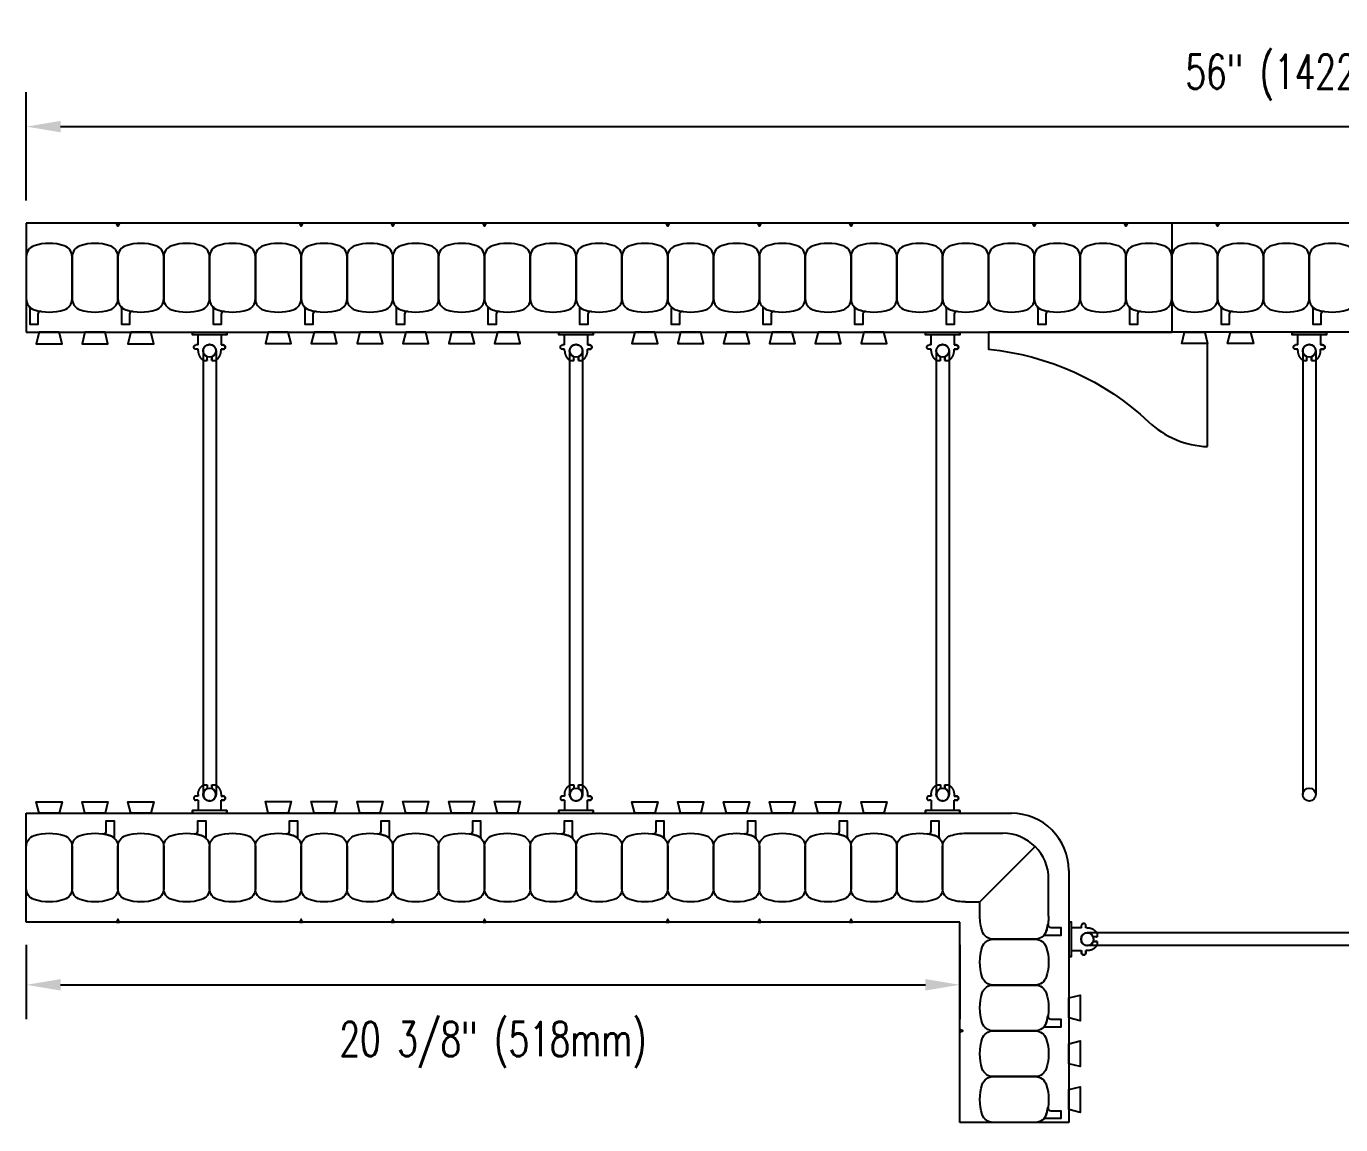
# Model space of a CAD drawing. Header units: inches. Extents: x 342.7 to 398.7, y 131.4 to 196.
# Drawn here: x 342.66 to 371.35, y 171.99 to 195.96 of the extents above; entities that cross this region are included whole.
import ezdxf

# ---------------------------------------------------------------- set-up
doc = ezdxf.new("R2010")
doc.units = ezdxf.units.IN
doc.header["$MEASUREMENT"] = 0
for name, color, linetype in [('line25', 2, 'Continuous'), ('LINE50', 5, 'Continuous'), ('LINE9', 9, 'Continuous'), ('TEXT', 4, 'Continuous')]:
    doc.layers.add(name, color=color, linetype=linetype)
doc.styles.add('DIM', font='romans.shx', dxfattribs={"width": 0.7})
doc.dimstyles.new('ext_8', dxfattribs={"dimscale": 8, "dimtxt": 0.09375, "dimasz": 0.09375, "dimexe": 0.09375, "dimexo": 0.0625, "dimgap": 0.0625, "dimtad": 1, "dimdec": 3, "dimzin": 3, "dimdsep": 46, "dimlunit": 4, "dimtxsty": 'DIM', "dimcen": 0.09, "dimdle": 0.09375, "dimclrt": 4, "dimadec": 0, "dimazin": 0, "dimtfac": 1, "dimtdec": 3, "dimtmove": 2, "dimatfit": 3, "dimfxl": 0, "dimfrac": 2, "dimtolj": 1, "dimtzin": 0, "dimarcsym": 0})

# ---------------------------------------------------------------- blocks, each defined once
blk = doc.blocks.new('*D27')
at = {"layer": 'Defpoints', "color": 0}
for p in [(342.658, 176.411), (363.033, 176.411), (363.033, 175.04)]:
    blk.add_point(p, dxfattribs=at)
at = {"layer": 'TEXT', "color": 0, "lineweight": -2}
for p, q in [((342.658, 175.911), (342.658, 174.29)), ((363.033, 175.911), (363.033, 174.29)), ((343.408, 175.04), (362.283, 175.04))]:
    blk.add_line(p, q, dxfattribs=at)
at = {"layer": 'TEXT', "color": 0}
for points in [[(343.408, 175.165), (343.408, 174.915), (342.658, 175.04)], [(362.283, 175.165), (362.283, 174.915), (363.033, 175.04)]]:
    blk.add_solid(points, dxfattribs=at)
at = {"layer": 'TEXT', "color": 4, "insert": (352.846, 173.731), "char_height": 0.75, "attachment_point": 5, "style": 'DIM'}
blk.add_mtext('\\A1;20 3/8" (518mm)', dxfattribs=at)
blk = doc.blocks.new('*D28')
at = {"layer": 'Defpoints', "color": 0}
for p in [(398.658, 193.771), (342.658, 191.661), (398.658, 191.661)]:
    blk.add_point(p, dxfattribs=at)
at = {"layer": 'TEXT', "color": 0, "lineweight": -2}
for p, q in [((342.658, 192.161), (342.658, 194.521)), ((398.658, 192.161), (398.658, 194.521)), ((343.408, 193.771), (397.908, 193.771))]:
    blk.add_line(p, q, dxfattribs=at)
at = {"layer": 'TEXT', "color": 0}
for points in [[(343.408, 193.896), (343.408, 193.646), (342.658, 193.771)], [(397.908, 193.896), (397.908, 193.646), (398.658, 193.771)]]:
    blk.add_solid(points, dxfattribs=at)
at = {"layer": 'TEXT', "color": 4, "insert": (370.658, 194.843), "char_height": 0.75, "attachment_point": 5, "style": 'DIM'}
blk.add_mtext('\\A1;56" (1422mm)', dxfattribs=at)
blk = doc.blocks.new('Connector')
blk.add_point((0.271, 0))
at = {"layer": 'LINE9'}
for p, q in [((0, 0.375), (0, -0.375)), ((0.062, -0.375), (0.062, 0.375)), ((0.281, 0.25), (0.062, 0.25))]:
    blk.add_line(p, q, dxfattribs=at)
for points, weights in [([(0.007, 0.375), (0.004, 0.375), (0, 0.375)], [1, 0.972587069138, 0.950305488115]), ([(0.327, 0.343), (0.308, 0.343), (0.281, 0.317), (0.281, 0.297)], [1, 0.85355339, 0.85355339, 1]), ([(0.328, 0.343), (0.327, 0.343), (0.327, 0.343)], [1, 0.70710678, 1]), ([(0.375, 0.297), (0.375, 0.317), (0.348, 0.343), (0.329, 0.343)], [1, 0.85355339, 0.85355339, 1]), ([(0.406, 0.25), (0.546, 0.25), (0.619, 0.131)], [0.958404415409, 0.794674173519, 0.864651571113]), ([(0.619, 0.052), (0.612, 0.049), (0.604, 0.049)], [0.83615024178, 0.892081430621, 1]), ([(0.619, -0.131), (0.546, -0.25), (0.406, -0.25)], [0.864651574428, 0.794674169686, 0.958404415195]), ([(0.604, -0.049), (0.612, -0.049), (0.619, -0.052)], [1, 0.89208144177, 0.836150253337]), ([(0, -0.375), (0.004, -0.375), (0.007, -0.375)], [0.950305488115, 0.972587069138, 1]), ([(0.281, -0.297), (0.281, -0.317), (0.308, -0.343), (0.327, -0.343)], [1, 0.85355339, 0.85355339, 1]), ([(0.327, -0.343), (0.281, -0.343), (0.281, -0.297)], [1, 0.70710678, 1]), ([(0.329, -0.343), (0.348, -0.343), (0.375, -0.317), (0.375, -0.297)], [1, 0.85355339, 0.85355339, 1]), ([(0.375, -0.297), (0.375, -0.343), (0.329, -0.343)], [1, 0.70710678, 1])]:
    blk.add_rational_spline(points, weights, degree=2, dxfattribs=at)
for points, degree in [([(0, 0.375), (0.002, 0.375), (0.005, 0.375), (0.007, 0.375)], 3), ([(0.007, 0.375), (0.021, 0.375), (0.051, 0.375), (0.062, 0.375), (0.062, 0.375)], 3), ([(0.281, 0.25), (0.281, 0.297)], 1), ([(0.327, 0.343), (0.327, 0.343), (0.328, 0.343), (0.328, 0.343)], 3), ([(0.328, 0.343), (0.329, 0.343), (0.329, 0.343), (0.329, 0.343)], 3), ([(0.375, 0.25), (0.375, 0.297)], 1), ([(0.406, 0.25), (0.375, 0.25)], 1), ([(0.406, 0.25), (0.406, 0.25)], 1), ([(0.406, 0.25), (0.406, 0.25)], 1), ([(0.406, 0.25), (0.406, 0.25)], 1), ([(0.406, 0.25), (0.406, 0.25)], 1), ([(0.406, 0.25), (0.406, 0.25)], 1), ([(0.406, 0.25), (0.406, 0.25)], 1), ([(0.406, 0.25), (0.406, 0.25)], 1), ([(0.406, 0.25), (0.406, 0.25)], 1), ([(0.406, 0.25), (0.406, 0.25)], 1), ([(0.406, 0.25), (0.406, 0.25)], 1), ([(0.406, 0.25), (0.406, 0.25)], 1), ([(0.406, 0.25), (0.406, 0.25)], 1), ([(0.406, 0.25), (0.406, 0.25)], 1), ([(0.406, 0.25), (0.406, 0.25)], 1), ([(0.406, 0.25), (0.406, 0.25)], 1), ([(0.406, 0.25), (0.406, 0.25)], 1), ([(0.406, 0.25), (0.406, 0.25)], 1), ([(0.406, 0.25), (0.406, 0.25)], 1), ([(0.406, 0.25), (0.406, 0.25)], 1), ([(0.406, 0.25), (0.406, 0.25)], 1), ([(0.406, 0.25), (0.406, 0.25)], 1), ([(0.406, 0.25), (0.406, 0.25)], 1), ([(0.406, 0.25), (0.406, 0.25)], 1), ([(0.406, 0.25), (0.406, 0.25)], 1), ([(0.604, 0.049), (0.532, 0.049)], 1), ([(0.532, 0.049), (0.532, 0.049)], 1), ([(0.532, 0.049), (0.532, 0.049)], 1), ([(0.532, 0.049), (0.532, 0.049)], 1), ([(0.532, 0.049), (0.532, 0.049)], 1), ([(0.532, 0.049), (0.532, 0.049)], 1), ([(0.532, 0.049), (0.532, 0.049)], 1), ([(0.532, 0.049), (0.532, 0.049)], 1), ([(0.532, 0.049), (0.532, 0.049)], 1), ([(0.532, 0.049), (0.532, 0.049)], 1), ([(0.532, 0.049), (0.532, 0.049)], 1), ([(0.604, 0.049), (0.609, 0.049), (0.614, 0.05), (0.619, 0.052)], 3), ([(0.604, 0.049), (0.604, 0.049)], 1), ([(0.604, 0.049), (0.604, 0.049)], 1), ([(0.604, 0.049), (0.604, 0.049)], 1), ([(0.604, 0.049), (0.604, 0.049)], 1), ([(0.619, 0.131), (0.619, 0.052)], 1), ([(0.619, 0.131), (0.619, 0.131)], 1), ([(0.619, 0.131), (0.619, 0.131)], 1), ([(0.619, 0.131), (0.619, 0.131)], 1), ([(0.619, 0.131), (0.619, 0.131)], 1), ([(0.062, -0.25), (0.281, -0.25)], 1), ([(0.281, -0.297), (0.281, -0.25)], 1), ([(0.281, -0.25), (0.281, -0.297)], 1), ([(0.375, -0.25), (0.375, -0.297)], 1), ([(0.375, -0.297), (0.375, -0.25)], 1), ([(0.406, -0.25), (0.375, -0.25)], 1), ([(0.406, -0.25), (0.406, -0.25)], 1), ([(0.406, -0.25), (0.406, -0.25)], 1), ([(0.406, -0.25), (0.406, -0.25)], 1), ([(0.406, -0.25), (0.406, -0.25)], 1), ([(0.406, -0.25), (0.406, -0.25)], 1), ([(0.406, -0.25), (0.406, -0.25)], 1), ([(0.406, -0.25), (0.406, -0.25)], 1), ([(0.406, -0.25), (0.406, -0.25)], 1), ([(0.406, -0.25), (0.406, -0.25)], 1), ([(0.406, -0.25), (0.406, -0.25)], 1), ([(0.406, -0.25), (0.406, -0.25)], 1), ([(0.532, -0.049), (0.604, -0.049)], 1), ([(0.604, -0.049), (0.58, -0.049), (0.556, -0.049), (0.532, -0.049)], 3), ([(0.532, -0.049), (0.532, -0.049)], 1), ([(0.532, -0.049), (0.532, -0.049)], 1), ([(0.532, -0.049), (0.532, -0.049)], 1), ([(0.532, -0.049), (0.532, -0.049)], 1), ([(0.619, -0.052), (0.614, -0.05), (0.609, -0.049), (0.604, -0.049)], 3), ([(0.604, -0.049), (0.604, -0.049)], 1), ([(0.604, -0.049), (0.604, -0.049)], 1), ([(0.604, -0.049), (0.604, -0.049)], 1), ([(0.604, -0.049), (0.604, -0.049)], 1), ([(0.604, -0.049), (0.604, -0.049)], 1), ([(0.604, -0.049), (0.604, -0.049)], 1), ([(0.604, -0.049), (0.604, -0.049)], 1), ([(0.604, -0.049), (0.604, -0.049)], 1), ([(0.619, -0.052), (0.619, -0.131)], 1), ([(0.619, -0.131), (0.619, -0.131)], 1), ([(0.619, -0.131), (0.619, -0.131)], 1), ([(0.619, -0.131), (0.619, -0.131)], 1), ([(0.619, -0.131), (0.619, -0.131)], 1), ([(0.007, -0.375), (0.005, -0.375), (0.002, -0.375), (0, -0.375)], 3), ([(0.062, -0.375), (0.062, -0.375), (0.051, -0.375), (0.021, -0.375), (0.007, -0.375)], 3), ([(0.328, -0.343), (0.328, -0.343), (0.327, -0.343), (0.327, -0.343)], 3), ([(0.329, -0.343), (0.329, -0.343), (0.329, -0.343), (0.328, -0.343)], 3)]:
    blk.add_open_spline(points, degree=degree, dxfattribs=at)
for points, weights, knots in [([(0.062, 0.375), (0.062, 0.375), (0.046, 0.375), (0.03, 0.375), (0.007, 0.375)], [0.868718858569, 0.861102746415, 1, 0.861102734288, 0.868718859898], [0, 0, 0, 0.5, 0.5, 1, 1, 1]), ([(0.532, 0.049), (0.472, 0.203), (0.333, 0.113), (0.157, 0), (0.333, -0.113), (0.472, -0.203), (0.532, -0.049)], [0.899508922286, 0.599718215298, 1, 0.54226024, 1, 0.599718224335, 0.899508908749], [0, 0, 0, 0.318112, 0.318112, 0.681888, 0.681888, 1, 1, 1]), ([(0.007, -0.375), (0.03, -0.375), (0.046, -0.375), (0.062, -0.375), (0.062, -0.375)], [0.868718859319, 0.861102739573, 1, 0.861102742958, 0.868718858948], [0, 0, 0, 0.5, 0.5, 1, 1, 1])]:
    blk.add_rational_spline(points, weights, degree=2, knots=knots, dxfattribs=at)
blk = doc.blocks.new('WEB_CENTRE_TOP_10')
for p, q in [((-0.141, 9.688), (-0.141, 0)), ((0.141, 9.688), (0.141, 0))]:
    blk.add_line(p, q)
for centre in [(0, 9.688), (0, 0)]:
    blk.add_circle(centre, 0.141)

msp = doc.modelspace()

# ---------------------------------------------------------------- linework, layer by layer
at = {"layer": 'line25'}
for p, q in [((342.6581, 189.2858), (367.6581, 189.2858)), ((372.8769, 189.2858), (368.4392, 189.2858)), ((368.4392, 186.7874), (368.4392, 189.0358)), ((342.6581, 178.7858), (364.1581, 178.7858)), ((365.4081, 177.5358), (365.4081, 172.0358))]:
    msp.add_line(p, q, dxfattribs=at)
for points in [[(342.9392, 189.2833), (342.8769, 189.0333), (343.4392, 189.0333), (343.3769, 189.2833)], [(343.9392, 189.2833), (343.8769, 189.0333), (344.4392, 189.0333), (344.3769, 189.2833)], [(344.9392, 189.2833), (344.8769, 189.0333), (345.4392, 189.0333), (345.3769, 189.2833)], [(347.9392, 189.2858), (347.8769, 189.0358), (348.4392, 189.0358), (348.3769, 189.2858)], [(348.9392, 189.2858), (348.8769, 189.0358), (349.4392, 189.0358), (349.3769, 189.2858)], [(349.9392, 189.2858), (349.8769, 189.0358), (350.4392, 189.0358), (350.3769, 189.2858)], [(350.9392, 189.2858), (350.8769, 189.0358), (351.4392, 189.0358), (351.3769, 189.2858)], [(351.9392, 189.2858), (351.8769, 189.0358), (352.4392, 189.0358), (352.3769, 189.2858)], [(352.9392, 189.2858), (352.8769, 189.0358), (353.4392, 189.0358), (353.3769, 189.2858)], [(355.9392, 189.2858), (355.8769, 189.0358), (356.4392, 189.0358), (356.3769, 189.2858)], [(356.9392, 189.2858), (356.8769, 189.0358), (357.4392, 189.0358), (357.3769, 189.2858)], [(357.9392, 189.2858), (357.8769, 189.0358), (358.4392, 189.0358), (358.3769, 189.2858)], [(358.9392, 189.2858), (358.8769, 189.0358), (359.4392, 189.0358), (359.3769, 189.2858)], [(359.9392, 189.2858), (359.8769, 189.0358), (360.4392, 189.0358), (360.3769, 189.2858)], [(360.9392, 189.2858), (360.8769, 189.0358), (361.4392, 189.0358), (361.3769, 189.2858)], [(368.3769, 189.2858), (368.4392, 189.0358), (367.8769, 189.0358), (367.9392, 189.2858)], [(369.3769, 189.2858), (369.4392, 189.0358), (368.8769, 189.0358), (368.9392, 189.2858)], [(342.9392, 178.7858), (342.8769, 179.0358), (343.4392, 179.0358), (343.3769, 178.7858)], [(343.9392, 178.7858), (343.8769, 179.0358), (344.4392, 179.0358), (344.3769, 178.7858)], [(344.9392, 178.7858), (344.8769, 179.0358), (345.4392, 179.0358), (345.3769, 178.7858)], [(347.9392, 178.7884), (347.8769, 179.0384), (348.4392, 179.0384), (348.3769, 178.7884)], [(348.9392, 178.7884), (348.8769, 179.0384), (349.4392, 179.0384), (349.3769, 178.7884)], [(349.9392, 178.7884), (349.8769, 179.0384), (350.4392, 179.0384), (350.3769, 178.7884)], [(350.9392, 178.7884), (350.8769, 179.0384), (351.4392, 179.0384), (351.3769, 178.7884)], [(351.9392, 178.7884), (351.8769, 179.0384), (352.4392, 179.0384), (352.3769, 178.7884)], [(352.9392, 178.7884), (352.8769, 179.0384), (353.4392, 179.0384), (353.3769, 178.7884)], [(355.9392, 178.7858), (355.8769, 179.0358), (356.4392, 179.0358), (356.3769, 178.7858)], [(356.9392, 178.7858), (356.8769, 179.0358), (357.4392, 179.0358), (357.3769, 178.7858)], [(357.9392, 178.7858), (357.8769, 179.0358), (358.4392, 179.0358), (358.3769, 178.7858)], [(358.9392, 178.7858), (358.8769, 179.0358), (359.4392, 179.0358), (359.3769, 178.7858)], [(359.9392, 178.7858), (359.8769, 179.0358), (360.4392, 179.0358), (360.3769, 178.7858)], [(360.9392, 178.7858), (360.8769, 179.0358), (361.4392, 179.0358), (361.3769, 178.7858)], [(365.4081, 174.7547), (365.6581, 174.817), (365.6581, 174.2547), (365.4081, 174.317)], [(365.4081, 173.7547), (365.6581, 173.817), (365.6581, 173.2547), (365.4081, 173.317)], [(365.4081, 172.7547), (365.6581, 172.817), (365.6581, 172.2547), (365.4081, 172.317)]]:
    msp.add_lwpolyline(points, close=True, dxfattribs=at)
msp.add_lwpolyline([(368.4392, 189.2858), (363.6581, 189.2858), (363.6581, 188.9108, -0.1663746), (367.1489, 187.3294, 0.1806528), (368.4392, 186.7874, 0.1806528)], format="xyb", dxfattribs=at)
msp.add_arc((364.1581, 177.5358), 1.25, 0, 90, dxfattribs=at)
at = {"layer": 'LINE50'}
for p, q in [((342.6581, 191.6608), (342.6581, 189.2858)), ((367.6581, 191.6608), (342.6581, 191.6608)), ((373.6581, 191.6608), (367.6581, 191.6608)), ((342.6581, 176.4108), (342.6581, 178.7858)), ((363.0331, 176.4108), (342.6581, 176.4108)), ((363.0331, 172.0358), (363.0331, 176.4108)), ((365.4081, 172.0358), (363.0331, 172.0358))]:
    msp.add_line(p, q, dxfattribs=at)
at = {"layer": 'LINE9'}
for p, q in [((367.6581, 191.6608), (367.6581, 189.2858)), ((363.1581, 178.3483), (363.9706, 178.3483)), ((363.4706, 176.8483), (364.6777, 178.0554)), ((364.9706, 176.5358), (364.9706, 177.3483)), ((363.1581, 176.8483), (363.4706, 176.8483)), ((363.4706, 176.5358), (363.4706, 176.8483))]:
    msp.add_line(p, q, dxfattribs=at)
for points in [[(344.6893, 191.6608), (344.6581, 191.5963), (344.6268, 191.6608)], [(348.6893, 191.6608), (348.6581, 191.5963), (348.6268, 191.6608)], [(348.6893, 191.6608), (348.6581, 191.5963), (348.6268, 191.6608)], [(350.6893, 191.6608), (350.6581, 191.5963), (350.6268, 191.6608)], [(352.6893, 191.6608), (352.6581, 191.5963), (352.6268, 191.6608)], [(356.6893, 191.6608), (356.6581, 191.5963), (356.6268, 191.6608)], [(356.6893, 191.6608), (356.6581, 191.5963), (356.6268, 191.6608)], [(358.6893, 191.6608), (358.6581, 191.5963), (358.6268, 191.6608)], [(360.6893, 191.6608), (360.6581, 191.5963), (360.6268, 191.6608)], [(364.6893, 191.6608), (364.6581, 191.5963), (364.6268, 191.6608)], [(366.6893, 191.6608), (366.6581, 191.5963), (366.6268, 191.6608)], [(368.6893, 191.6608), (368.6581, 191.5963), (368.6268, 191.6608)], [(344.6893, 176.4108), (344.6581, 176.4753), (344.6268, 176.4108)], [(348.6893, 176.4108), (348.6581, 176.4753), (348.6268, 176.4108)], [(348.6893, 176.4108), (348.6581, 176.4753), (348.6268, 176.4108)], [(350.6893, 176.4108), (350.6581, 176.4753), (350.6268, 176.4108)], [(352.6893, 176.4108), (352.6581, 176.4753), (352.6268, 176.4108)], [(356.6893, 176.4108), (356.6581, 176.4753), (356.6268, 176.4108)], [(356.6893, 176.4108), (356.6581, 176.4753), (356.6268, 176.4108)], [(358.6893, 176.4108), (358.6581, 176.4753), (358.6268, 176.4108)], [(360.6893, 176.4108), (360.6581, 176.4753), (360.6268, 176.4108)], [(363.0331, 174.0046), (363.0975, 174.0358), (363.0331, 174.0671)]]:
    msp.add_lwpolyline(points, close=True, dxfattribs=at)
for points in [[(342.8311, 189.7749, 0.1576708), (343.485, 189.7749, 0.3253046), (343.6581, 190.0127), (343.6581, 190.9339, 0.3253046), (343.485, 191.1718, 0.1576708), (342.8311, 191.1718, 0.3253046), (342.6581, 190.9339), (342.6581, 190.0127, 0.3253046)], [(343.8311, 189.7749, 0.1576708), (344.485, 189.7749, 0.3253046), (344.6581, 190.0127), (344.6581, 190.9339, 0.3253046), (344.485, 191.1718, 0.1576708), (343.8311, 191.1718, 0.3253046), (343.6581, 190.9339), (343.6581, 190.0127, 0.3253046)], [(344.8311, 189.7749, 0.1576708), (345.485, 189.7749, 0.3253046), (345.6581, 190.0127), (345.6581, 190.9339, 0.3253046), (345.485, 191.1718, 0.1576708), (344.8311, 191.1718, 0.3253046), (344.6581, 190.9339), (344.6581, 190.0127, 0.3253046)], [(345.8311, 189.7749, 0.1576708), (346.485, 189.7749, 0.3253046), (346.6581, 190.0127), (346.6581, 190.9339, 0.3253046), (346.485, 191.1718, 0.1576708), (345.8311, 191.1718, 0.3253046), (345.6581, 190.9339), (345.6581, 190.0127, 0.3253046)], [(346.8311, 189.7749, 0.1576708), (347.485, 189.7749, 0.3253046), (347.6581, 190.0127), (347.6581, 190.9339, 0.3253046), (347.485, 191.1718, 0.1576708), (346.8311, 191.1718, 0.3253046), (346.6581, 190.9339), (346.6581, 190.0127, 0.3253046)], [(347.8311, 189.7749, 0.1576708), (348.485, 189.7749, 0.3253046), (348.6581, 190.0127), (348.6581, 190.9339, 0.3253046), (348.485, 191.1718, 0.1576708), (347.8311, 191.1718, 0.3253046), (347.6581, 190.9339), (347.6581, 190.0127, 0.3253046)], [(348.8311, 189.7749, 0.1576708), (349.485, 189.7749, 0.3253046), (349.6581, 190.0127), (349.6581, 190.9339, 0.3253046), (349.485, 191.1718, 0.1576708), (348.8311, 191.1718, 0.3253046), (348.6581, 190.9339), (348.6581, 190.0127, 0.3253046)], [(349.8311, 189.7749, 0.1576708), (350.485, 189.7749, 0.3253046), (350.6581, 190.0127), (350.6581, 190.9339, 0.3253046), (350.485, 191.1718, 0.1576708), (349.8311, 191.1718, 0.3253046), (349.6581, 190.9339), (349.6581, 190.0127, 0.3253046)], [(350.8311, 189.7749, 0.1576708), (351.485, 189.7749, 0.3253046), (351.6581, 190.0127), (351.6581, 190.9339, 0.3253046), (351.485, 191.1718, 0.1576708), (350.8311, 191.1718, 0.3253046), (350.6581, 190.9339), (350.6581, 190.0127, 0.3253046)], [(351.8311, 189.7749, 0.1576708), (352.485, 189.7749, 0.3253046), (352.6581, 190.0127), (352.6581, 190.9339, 0.3253046), (352.485, 191.1718, 0.1576708), (351.8311, 191.1718, 0.3253046), (351.6581, 190.9339), (351.6581, 190.0127, 0.3253046)], [(352.8311, 189.7749, 0.1576708), (353.485, 189.7749, 0.3253046), (353.6581, 190.0127), (353.6581, 190.9339, 0.3253046), (353.485, 191.1718, 0.1576708), (352.8311, 191.1718, 0.3253046), (352.6581, 190.9339), (352.6581, 190.0127, 0.3253046)], [(353.8311, 189.7749, 0.1576708), (354.485, 189.7749, 0.3253046), (354.6581, 190.0127), (354.6581, 190.9339, 0.3253046), (354.485, 191.1718, 0.1576708), (353.8311, 191.1718, 0.3253046), (353.6581, 190.9339), (353.6581, 190.0127, 0.3253046)], [(354.8311, 189.7749, 0.1576708), (355.485, 189.7749, 0.3253046), (355.6581, 190.0127), (355.6581, 190.9339, 0.3253046), (355.485, 191.1718, 0.1576708), (354.8311, 191.1718, 0.3253046), (354.6581, 190.9339), (354.6581, 190.0127, 0.3253046)], [(355.8311, 189.7749, 0.1576708), (356.485, 189.7749, 0.3253046), (356.6581, 190.0127), (356.6581, 190.9339, 0.3253046), (356.485, 191.1718, 0.1576708), (355.8311, 191.1718, 0.3253046), (355.6581, 190.9339), (355.6581, 190.0127, 0.3253046)], [(356.8311, 189.7749, 0.1576708), (357.485, 189.7749, 0.3253046), (357.6581, 190.0127), (357.6581, 190.9339, 0.3253046), (357.485, 191.1718, 0.1576708), (356.8311, 191.1718, 0.3253046), (356.6581, 190.9339), (356.6581, 190.0127, 0.3253046)], [(357.8311, 189.7749, 0.1576708), (358.485, 189.7749, 0.3253046), (358.6581, 190.0127), (358.6581, 190.9339, 0.3253046), (358.485, 191.1718, 0.1576708), (357.8311, 191.1718, 0.3253046), (357.6581, 190.9339), (357.6581, 190.0127, 0.3253046)], [(358.8311, 189.7749, 0.1576708), (359.485, 189.7749, 0.3253046), (359.6581, 190.0127), (359.6581, 190.9339, 0.3253046), (359.485, 191.1718, 0.1576708), (358.8311, 191.1718, 0.3253046), (358.6581, 190.9339), (358.6581, 190.0127, 0.3253046)], [(359.8311, 189.7749, 0.1576708), (360.485, 189.7749, 0.3253046), (360.6581, 190.0127), (360.6581, 190.9339, 0.3253046), (360.485, 191.1718, 0.1576708), (359.8311, 191.1718, 0.3253046), (359.6581, 190.9339), (359.6581, 190.0127, 0.3253046)], [(360.8311, 189.7749, 0.1576708), (361.485, 189.7749, 0.3253046), (361.6581, 190.0127), (361.6581, 190.9339, 0.3253046), (361.485, 191.1718, 0.1576708), (360.8311, 191.1718, 0.3253046), (360.6581, 190.9339), (360.6581, 190.0127, 0.3253046)], [(361.8311, 189.7749, 0.1576708), (362.485, 189.7749, 0.3253046), (362.6581, 190.0127), (362.6581, 190.9339, 0.3253046), (362.485, 191.1718, 0.1576708), (361.8311, 191.1718, 0.3253046), (361.6581, 190.9339), (361.6581, 190.0127, 0.3253046)], [(362.8311, 189.7749, 0.1576708), (363.485, 189.7749, 0.3253046), (363.6581, 190.0127), (363.6581, 190.9339, 0.3253046), (363.485, 191.1718, 0.1576708), (362.8311, 191.1718, 0.3253046), (362.6581, 190.9339), (362.6581, 190.0127, 0.3253046)], [(363.8311, 189.7749, 0.1576708), (364.485, 189.7749, 0.3253046), (364.6581, 190.0127), (364.6581, 190.9339, 0.3253046), (364.485, 191.1718, 0.1576708), (363.8311, 191.1718, 0.3253046), (363.6581, 190.9339), (363.6581, 190.0127, 0.3253046)], [(364.8311, 189.7749, 0.1576708), (365.485, 189.7749, 0.3253046), (365.6581, 190.0127), (365.6581, 190.9339, 0.3253046), (365.485, 191.1718, 0.1576708), (364.8311, 191.1718, 0.3253046), (364.6581, 190.9339), (364.6581, 190.0127, 0.3253046)], [(365.8311, 189.7749, 0.1576708), (366.485, 189.7749, 0.3253046), (366.6581, 190.0127), (366.6581, 190.9339, 0.3253046), (366.485, 191.1718, 0.1576708), (365.8311, 191.1718, 0.3253046), (365.6581, 190.9339), (365.6581, 190.0127, 0.3253046)], [(366.8311, 189.7749, 0.1576708), (367.485, 189.7749, 0.3253046), (367.6581, 190.0127), (367.6581, 190.9339, 0.3253046), (367.485, 191.1718, 0.1576708), (366.8311, 191.1718, 0.3253046), (366.6581, 190.9339), (366.6581, 190.0127, 0.3253046)], [(367.8311, 189.7749, 0.1576708), (368.485, 189.7749, 0.3253046), (368.6581, 190.0127), (368.6581, 190.9339, 0.3253046), (368.485, 191.1718, 0.1576708), (367.8311, 191.1718, 0.3253046), (367.6581, 190.9339), (367.6581, 190.0127, 0.3253046)], [(368.8311, 189.7749, 0.1576708), (369.485, 189.7749, 0.3253046), (369.6581, 190.0127), (369.6581, 190.9339, 0.3253046), (369.485, 191.1718, 0.1576708), (368.8311, 191.1718, 0.3253046), (368.6581, 190.9339), (368.6581, 190.0127, 0.3253046)], [(369.8311, 189.7749, 0.1576708), (370.485, 189.7749, 0.3253046), (370.6581, 190.0127), (370.6581, 190.9339, 0.3253046), (370.485, 191.1718, 0.1576708), (369.8311, 191.1718, 0.3253046), (369.6581, 190.9339), (369.6581, 190.0127, 0.3253046)], [(370.8311, 189.7749, 0.1576708), (371.485, 189.7749, 0.3253046), (371.6581, 190.0127), (371.6581, 190.9339, 0.3253046), (371.485, 191.1718, 0.1576708), (370.8311, 191.1718, 0.3253046), (370.6581, 190.9339), (370.6581, 190.0127, 0.3253046)], [(342.8311, 189.7749, 0.0372667), (342.9848, 189.7375, 0.4630356), (342.9121, 189.6759), (342.9121, 189.4543), (342.7413, 189.4543), (342.7413, 189.8004, 0.1890024), (342.7247, 189.8428, 0.1284074)], [(344.8311, 189.7749, 0.0372667), (344.9848, 189.7375, 0.4630356), (344.9121, 189.6759), (344.9121, 189.4543), (344.7413, 189.4543), (344.7413, 189.8004, 0.1890024), (344.7247, 189.8428, 0.1284074)], [(346.8311, 189.7749, 0.0372667), (346.9848, 189.7375, 0.4630356), (346.9121, 189.6759), (346.9121, 189.4543), (346.7413, 189.4543), (346.7413, 189.8004, 0.1890024), (346.7247, 189.8428, 0.1284074)], [(348.8311, 189.7749, 0.0372667), (348.9848, 189.7375, 0.4630356), (348.9121, 189.6759), (348.9121, 189.4543), (348.7413, 189.4543), (348.7413, 189.8004, 0.1890024), (348.7247, 189.8428, 0.1284074)], [(350.8311, 189.7749, 0.0372667), (350.9848, 189.7375, 0.4630356), (350.9121, 189.6759), (350.9121, 189.4543), (350.7413, 189.4543), (350.7413, 189.8004, 0.1890024), (350.7247, 189.8428, 0.1284074)], [(352.8311, 189.7749, 0.0372667), (352.9848, 189.7375, 0.4630356), (352.9121, 189.6759), (352.9121, 189.4543), (352.7413, 189.4543), (352.7413, 189.8004, 0.1890024), (352.7247, 189.8428, 0.1284074)], [(354.8311, 189.7749, 0.0372667), (354.9848, 189.7375, 0.4630356), (354.9121, 189.6759), (354.9121, 189.4543), (354.7413, 189.4543), (354.7413, 189.8004, 0.1890024), (354.7247, 189.8428, 0.1284074)], [(356.8311, 189.7749, 0.0372667), (356.9848, 189.7375, 0.4630356), (356.9121, 189.6759), (356.9121, 189.4543), (356.7413, 189.4543), (356.7413, 189.8004, 0.1890024), (356.7247, 189.8428, 0.1284074)], [(358.8311, 189.7749, 0.0372667), (358.9848, 189.7375, 0.4630356), (358.9121, 189.6759), (358.9121, 189.4543), (358.7413, 189.4543), (358.7413, 189.8004, 0.1890024), (358.7247, 189.8428, 0.1284074)], [(360.8311, 189.7749, 0.0372667), (360.9848, 189.7375, 0.4630356), (360.9121, 189.6759), (360.9121, 189.4543), (360.7413, 189.4543), (360.7413, 189.8004, 0.1890024), (360.7247, 189.8428, 0.1284074)], [(362.8311, 189.7749, 0.0372667), (362.9848, 189.7375, 0.4630356), (362.9121, 189.6759), (362.9121, 189.4543), (362.7413, 189.4543), (362.7413, 189.8004, 0.1890024), (362.7247, 189.8428, 0.1284074)], [(364.8311, 189.7749, 0.0372667), (364.9848, 189.7375, 0.4630356), (364.9121, 189.6759), (364.9121, 189.4543), (364.7413, 189.4543), (364.7413, 189.8004, 0.1890024), (364.7247, 189.8428, 0.1284074)], [(366.8311, 189.7749, 0.0372667), (366.9848, 189.7375, 0.4630356), (366.9121, 189.6759), (366.9121, 189.4543), (366.7413, 189.4543), (366.7413, 189.8004, 0.1890024), (366.7247, 189.8428, 0.1284074)], [(368.8311, 189.7749, 0.0372667), (368.9848, 189.7375, 0.4630356), (368.9121, 189.6759), (368.9121, 189.4543), (368.7413, 189.4543), (368.7413, 189.8004, 0.1890024), (368.7247, 189.8428, 0.1284074)], [(370.8311, 189.7749, 0.0372667), (370.9848, 189.7375, 0.4630356), (370.9121, 189.6759), (370.9121, 189.4543), (370.7413, 189.4543), (370.7413, 189.8004, 0.1890024), (370.7247, 189.8428, 0.1284074)], [(344.485, 178.2968, 0.0372667), (344.3313, 178.3341, 0.4630356), (344.404, 178.3958), (344.404, 178.6174), (344.5748, 178.6174), (344.5748, 178.2713, 0.1890024), (344.5915, 178.2288, 0.1284074)], [(346.485, 178.2968, 0.0372667), (346.3313, 178.3341, 0.4630356), (346.404, 178.3958), (346.404, 178.6174), (346.5748, 178.6174), (346.5748, 178.2713, 0.1890024), (346.5915, 178.2288, 0.1284074)], [(348.485, 178.2968, 0.0372667), (348.3313, 178.3341, 0.4630356), (348.404, 178.3958), (348.404, 178.6174), (348.5748, 178.6174), (348.5748, 178.2713, 0.1890024), (348.5915, 178.2288, 0.1284074)], [(350.485, 178.2968, 0.0372667), (350.3313, 178.3341, 0.4630356), (350.404, 178.3958), (350.404, 178.6174), (350.5748, 178.6174), (350.5748, 178.2713, 0.1890024), (350.5915, 178.2288, 0.1284074)], [(352.485, 178.2968, 0.0372667), (352.3313, 178.3341, 0.4630356), (352.404, 178.3958), (352.404, 178.6174), (352.5748, 178.6174), (352.5748, 178.2713, 0.1890024), (352.5915, 178.2288, 0.1284074)], [(354.485, 178.2968, 0.0372667), (354.3313, 178.3341, 0.4630356), (354.404, 178.3958), (354.404, 178.6174), (354.5748, 178.6174), (354.5748, 178.2713, 0.1890024), (354.5915, 178.2288, 0.1284074)], [(356.485, 178.2968, 0.0372667), (356.3313, 178.3341, 0.4630356), (356.404, 178.3958), (356.404, 178.6174), (356.5748, 178.6174), (356.5748, 178.2713, 0.1890024), (356.5915, 178.2288, 0.1284074)], [(358.485, 178.2968, 0.0372667), (358.3313, 178.3341, 0.4630356), (358.404, 178.3958), (358.404, 178.6174), (358.5748, 178.6174), (358.5748, 178.2713, 0.1890024), (358.5915, 178.2288, 0.1284074)], [(360.485, 178.2968, 0.0372667), (360.3313, 178.3341, 0.4630356), (360.404, 178.3958), (360.404, 178.6174), (360.5748, 178.6174), (360.5748, 178.2713, 0.1890024), (360.5915, 178.2288, 0.1284074)], [(362.485, 178.2968, 0.0372667), (362.3313, 178.3341, 0.4630356), (362.404, 178.3958), (362.404, 178.6174), (362.5748, 178.6174), (362.5748, 178.2713, 0.1890024), (362.5915, 178.2288, 0.1284074)], [(342.8311, 178.2968, -0.1576708), (343.485, 178.2968, -0.3253046), (343.6581, 178.0589), (343.6581, 177.1378, -0.3253046), (343.485, 176.8999, -0.1576708), (342.8311, 176.8999, -0.3253046), (342.6581, 177.1378), (342.6581, 178.0589, -0.3253046)], [(343.8311, 178.2968, -0.1576708), (344.485, 178.2968, -0.3253046), (344.6581, 178.0589), (344.6581, 177.1378, -0.3253046), (344.485, 176.8999, -0.1576708), (343.8311, 176.8999, -0.3253046), (343.6581, 177.1378), (343.6581, 178.0589, -0.3253046)], [(344.8311, 178.2968, -0.1576708), (345.485, 178.2968, -0.3253046), (345.6581, 178.0589), (345.6581, 177.1378, -0.3253046), (345.485, 176.8999, -0.1576708), (344.8311, 176.8999, -0.3253046), (344.6581, 177.1378), (344.6581, 178.0589, -0.3253046)], [(345.8311, 178.2968, -0.1576708), (346.485, 178.2968, -0.3253046), (346.6581, 178.0589), (346.6581, 177.1378, -0.3253046), (346.485, 176.8999, -0.1576708), (345.8311, 176.8999, -0.3253046), (345.6581, 177.1378), (345.6581, 178.0589, -0.3253046)], [(346.8311, 178.2968, -0.1576708), (347.485, 178.2968, -0.3253046), (347.6581, 178.0589), (347.6581, 177.1378, -0.3253046), (347.485, 176.8999, -0.1576708), (346.8311, 176.8999, -0.3253046), (346.6581, 177.1378), (346.6581, 178.0589, -0.3253046)], [(347.8311, 178.2968, -0.1576708), (348.485, 178.2968, -0.3253046), (348.6581, 178.0589), (348.6581, 177.1378, -0.3253046), (348.485, 176.8999, -0.1576708), (347.8311, 176.8999, -0.3253046), (347.6581, 177.1378), (347.6581, 178.0589, -0.3253046)], [(348.8311, 178.2968, -0.1576708), (349.485, 178.2968, -0.3253046), (349.6581, 178.0589), (349.6581, 177.1378, -0.3253046), (349.485, 176.8999, -0.1576708), (348.8311, 176.8999, -0.3253046), (348.6581, 177.1378), (348.6581, 178.0589, -0.3253046)], [(349.8311, 178.2968, -0.1576708), (350.485, 178.2968, -0.3253046), (350.6581, 178.0589), (350.6581, 177.1378, -0.3253046), (350.485, 176.8999, -0.1576708), (349.8311, 176.8999, -0.3253046), (349.6581, 177.1378), (349.6581, 178.0589, -0.3253046)], [(350.8311, 178.2968, -0.1576708), (351.485, 178.2968, -0.3253046), (351.6581, 178.0589), (351.6581, 177.1378, -0.3253046), (351.485, 176.8999, -0.1576708), (350.8311, 176.8999, -0.3253046), (350.6581, 177.1378), (350.6581, 178.0589, -0.3253046)], [(351.8311, 178.2968, -0.1576708), (352.485, 178.2968, -0.3253046), (352.6581, 178.0589), (352.6581, 177.1378, -0.3253046), (352.485, 176.8999, -0.1576708), (351.8311, 176.8999, -0.3253046), (351.6581, 177.1378), (351.6581, 178.0589, -0.3253046)], [(352.8311, 178.2968, -0.1576708), (353.485, 178.2968, -0.3253046), (353.6581, 178.0589), (353.6581, 177.1378, -0.3253046), (353.485, 176.8999, -0.1576708), (352.8311, 176.8999, -0.3253046), (352.6581, 177.1378), (352.6581, 178.0589, -0.3253046)], [(353.8311, 178.2968, -0.1576708), (354.485, 178.2968, -0.3253046), (354.6581, 178.0589), (354.6581, 177.1378, -0.3253046), (354.485, 176.8999, -0.1576708), (353.8311, 176.8999, -0.3253046), (353.6581, 177.1378), (353.6581, 178.0589, -0.3253046)], [(354.8311, 178.2968, -0.1576708), (355.485, 178.2968, -0.3253046), (355.6581, 178.0589), (355.6581, 177.1378, -0.3253046), (355.485, 176.8999, -0.1576708), (354.8311, 176.8999, -0.3253046), (354.6581, 177.1378), (354.6581, 178.0589, -0.3253046)], [(355.8311, 178.2968, -0.1576708), (356.485, 178.2968, -0.3253046), (356.6581, 178.0589), (356.6581, 177.1378, -0.3253046), (356.485, 176.8999, -0.1576708), (355.8311, 176.8999, -0.3253046), (355.6581, 177.1378), (355.6581, 178.0589, -0.3253046)], [(356.8311, 178.2968, -0.1576708), (357.485, 178.2968, -0.3253046), (357.6581, 178.0589), (357.6581, 177.1378, -0.3253046), (357.485, 176.8999, -0.1576708), (356.8311, 176.8999, -0.3253046), (356.6581, 177.1378), (356.6581, 178.0589, -0.3253046)], [(357.8311, 178.2968, -0.1576708), (358.485, 178.2968, -0.3253046), (358.6581, 178.0589), (358.6581, 177.1378, -0.3253046), (358.485, 176.8999, -0.1576708), (357.8311, 176.8999, -0.3253046), (357.6581, 177.1378), (357.6581, 178.0589, -0.3253046)], [(358.8311, 178.2968, -0.1576708), (359.485, 178.2968, -0.3253046), (359.6581, 178.0589), (359.6581, 177.1378, -0.3253046), (359.485, 176.8999, -0.1576708), (358.8311, 176.8999, -0.3253046), (358.6581, 177.1378), (358.6581, 178.0589, -0.3253046)], [(359.8311, 178.2968, -0.1576708), (360.485, 178.2968, -0.3253046), (360.6581, 178.0589), (360.6581, 177.1378, -0.3253046), (360.485, 176.8999, -0.1576708), (359.8311, 176.8999, -0.3253046), (359.6581, 177.1378), (359.6581, 178.0589, -0.3253046)], [(360.8311, 178.2968, -0.1576708), (361.485, 178.2968, -0.3253046), (361.6581, 178.0589), (361.6581, 177.1378, -0.3253046), (361.485, 176.8999, -0.1576708), (360.8311, 176.8999, -0.3253046), (360.6581, 177.1378), (360.6581, 178.0589, -0.3253046)], [(361.8311, 178.2968, -0.1576708), (362.485, 178.2968, -0.3253046), (362.6581, 178.0589), (362.6581, 177.1378, -0.3253046), (362.485, 176.8999, -0.1576708), (361.8311, 176.8999, -0.3253046), (361.6581, 177.1378), (361.6581, 178.0589, -0.3253046)], [(364.919, 176.2089, 0.0372667), (364.9563, 176.3626, 0.4630356), (365.018, 176.2899), (365.2396, 176.2899), (365.2396, 176.1191), (364.8935, 176.1191, 0.1890024), (364.851, 176.1024, 0.1284074)], [(364.919, 175.8628, -0.1576708), (364.919, 175.2089, -0.3253046), (364.6811, 175.0358), (363.76, 175.0358, -0.3253046), (363.5221, 175.2089, -0.1576708), (363.5221, 175.8628, -0.3253046), (363.76, 176.0358), (364.6811, 176.0358, -0.3253046)], [(364.919, 174.8628, -0.1576708), (364.919, 174.2089, -0.3253046), (364.6811, 174.0358), (363.76, 174.0358, -0.3253046), (363.5221, 174.2089, -0.1576708), (363.5221, 174.8628, -0.3253046), (363.76, 175.0358), (364.6811, 175.0358, -0.3253046)], [(364.919, 174.2089, 0.0372667), (364.9563, 174.3626, 0.4630356), (365.018, 174.2899), (365.2396, 174.2899), (365.2396, 174.1191), (364.8935, 174.1191, 0.1890024), (364.851, 174.1024, 0.1284074)], [(364.919, 173.8628, -0.1576708), (364.919, 173.2089, -0.3253046), (364.6811, 173.0358), (363.76, 173.0358, -0.3253046), (363.5221, 173.2089, -0.1576708), (363.5221, 173.8628, -0.3253046), (363.76, 174.0358), (364.6811, 174.0358, -0.3253046)], [(364.919, 172.8628, -0.1576708), (364.919, 172.2089, -0.3253046), (364.6811, 172.0358), (363.76, 172.0358, -0.3253046), (363.5221, 172.2089, -0.1576708), (363.5221, 172.8628, -0.3253046), (363.76, 173.0358), (364.6811, 173.0358, -0.3253046)], [(364.919, 172.2089, 0.0372667), (364.9563, 172.3626, 0.4630356), (365.018, 172.2899), (365.2396, 172.2899), (365.2396, 172.1191), (364.8935, 172.1191, 0.1890024), (364.851, 172.1024, 0.1284074)]]:
    msp.add_lwpolyline(points, format="xyb", close=True, dxfattribs=at)
for points in [[(363.1581, 176.8483, -0.0783514), (362.8311, 176.8999, -0.3253046), (362.6581, 177.1378), (362.6581, 178.0589, -0.3253046), (362.8311, 178.2968, -0.1576708)], [(362.8311, 178.2968, -0.0783514), (363.1581, 178.3483, -0.3253046)], [(364.9706, 176.5358, -0.0783514), (364.919, 176.2089, -0.3253046), (364.6811, 176.0358), (363.76, 176.0358, -0.3253046), (363.5221, 176.2089, -0.0783514), (363.4706, 176.5358, -0.3253046)]]:
    msp.add_lwpolyline(points, format="xyb", dxfattribs=at)
msp.add_arc((363.9706, 177.3483), 1, 0, 90, dxfattribs=at)

# ---------------------------------------------------------------- block references
at = {"xscale": -1, "rotation": 90}
for p in [(346.6579, 189.2858), (354.6579, 189.2858), (362.6579, 189.2858), (370.6579, 189.2858)]:
    msp.add_blockref('Connector', p, dxfattribs=at)
at = {"rotation": 90}
for p in [(346.6581, 178.7858), (354.6581, 178.7858), (362.6581, 178.7858)]:
    msp.add_blockref('Connector', p, dxfattribs=at)
msp.add_blockref('Connector', (365.4081, 176.036))
at = {"layer": 'LINE9'}
for p in [(346.6581, 179.1918), (354.6581, 179.1918), (362.6581, 179.1918), (370.6581, 179.1918)]:
    msp.add_blockref('WEB_CENTRE_TOP_10', p, dxfattribs=at)
at = {"layer": 'LINE9', "xscale": -1, "rotation": 270}
msp.add_blockref('WEB_CENTRE_TOP_10', (365.8141, 176.0358), dxfattribs=at)

# ---------------------------------------------------------------- dimensions: what is measured, and where the dimension line sits
at = {"layer": 'TEXT'}
dim = msp.add_linear_dim(base=(398.6581, 193.7712), p1=(342.6581, 191.6608), p2=(398.6581, 191.6608), text='56" (1422mm)', dimstyle='ext_8', override={"dimdec": 3}, dxfattribs=at)
dim.commit()
dim.dimension.update_dxf_attribs({"geometry": '*D28', "text_midpoint": (370.6581, 194.8427)})
dim = msp.add_linear_dim(base=(363.0331, 175.0403), p1=(342.6581, 176.4108), p2=(363.0331, 176.4108), text='20 3/8" (518mm)', dimstyle='ext_8', override={"dimdec": 3}, dxfattribs=at)
dim.commit()
dim.dimension.update_dxf_attribs({"geometry": '*D27', "text_midpoint": (352.8456, 173.7313), "dimtype": 160})

doc.saveas('drawing.dxf')
